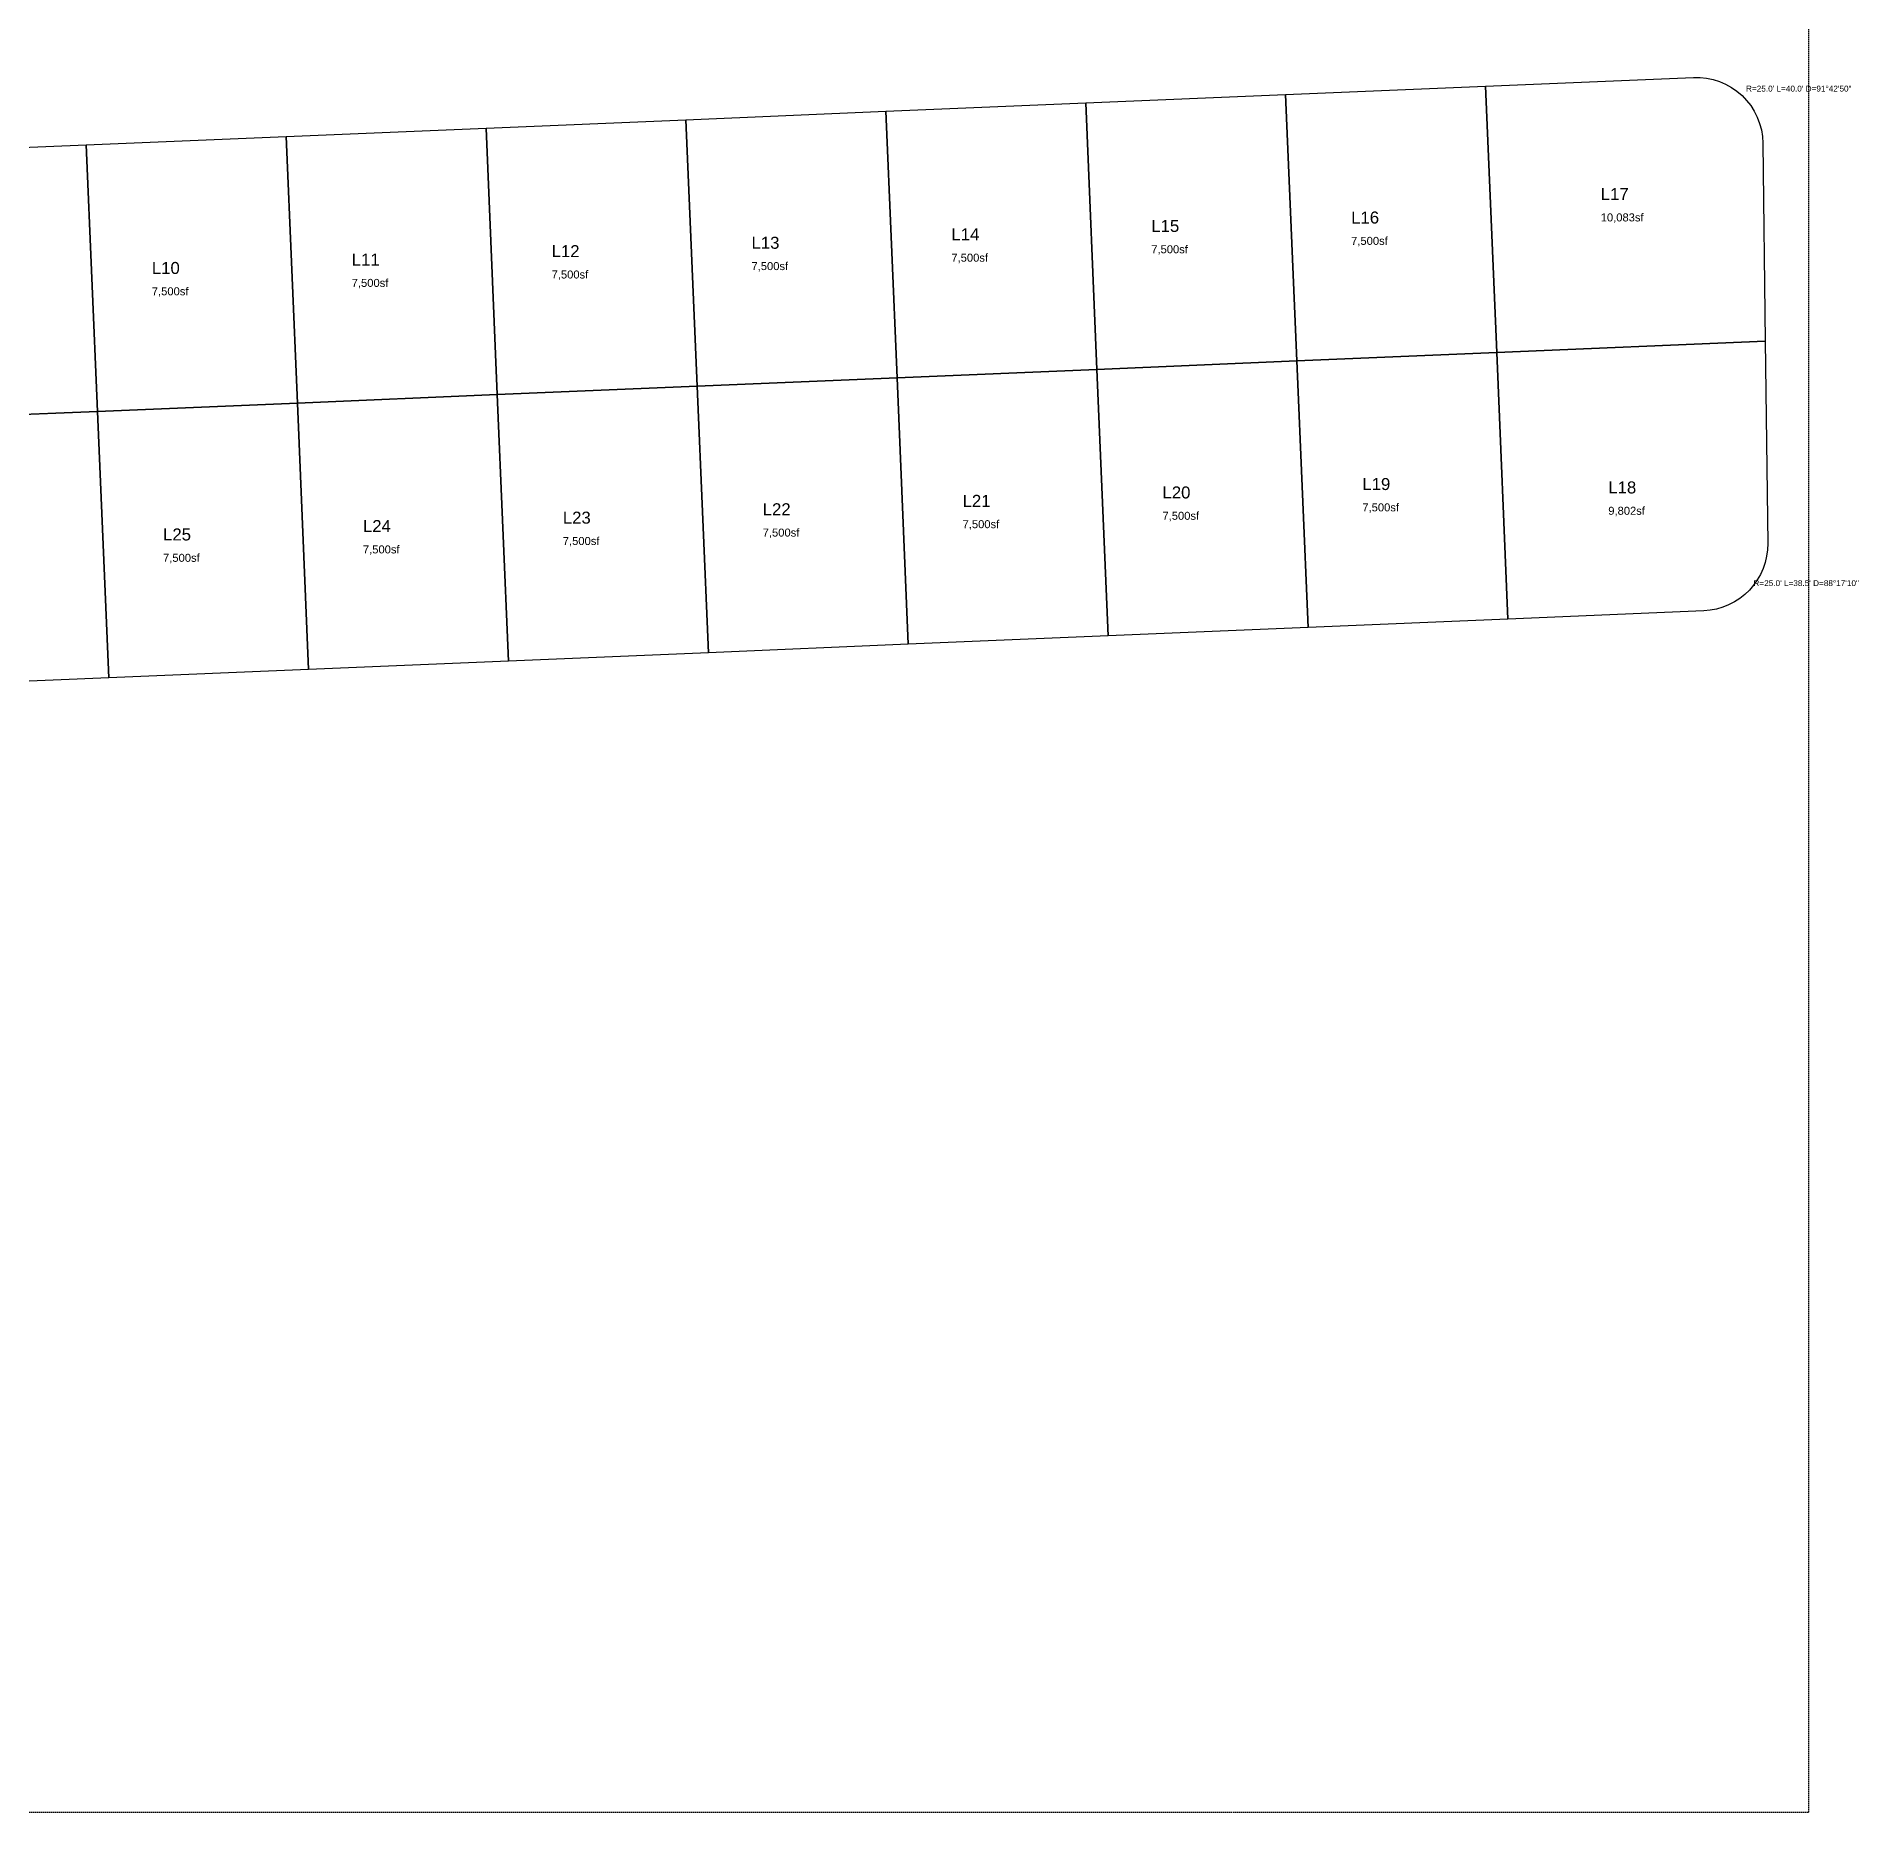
# Model space of a CAD drawing. Extents: x -838 to 3003, y -3950 to 135.
# Drawn here: x 670 to 1353, y -1296 to -630 of the extents above; entities that cross this region are included whole.
import ezdxf

# ---------------------------------------------------------------- set-up
doc = ezdxf.new("R2010")
doc.units = 0
doc.linetypes.add('DASHED', pattern=[0.75, 0.5, -0.25])
for name, color, linetype in [('BLOCK-BORDER', 8, 'DASHED'), ('LOT-BOUNDARY', 4, 'CONTINUOUS'), ('LOT-CURVE', 6, 'CONTINUOUS'), ('LOT-DIM', 7, 'CONTINUOUS'), ('LOT-TEXT', 2, 'CONTINUOUS')]:
    doc.layers.add(name, color=color, linetype=linetype)
doc.styles.get("Standard").update_dxf_attribs({"font": 'Arial'})

msp = doc.modelspace()

# ---------------------------------------------------------------- linework, layer by layer
at = {"layer": 'BLOCK-BORDER'}
for p, q in [((1334.3195, -599.5257), (1334.3195, -1296.1371)), ((1334.3195, -1296.1371), (-19.2021, -1296.1371))]:
    msp.add_line(p, q, dxfattribs=at)
at = {"layer": 'LOT-BOUNDARY'}
for p, q in [((1138.2879, -652.0373), (1213.2216, -648.8858)), ((1213.2216, -648.8858), (1291.1535, -645.6081)), ((1213.2216, -648.8858), (1217.4237, -748.7974)), ((1217.4237, -748.7974), (1213.2216, -648.8858)), ((988.4204, -658.3405), (1063.3541, -655.1889)), ((1063.3541, -655.1889), (1138.2879, -652.0373)), ((1063.3541, -655.1889), (1067.5562, -755.1006)), ((1067.5562, -755.1006), (1063.3541, -655.1889)), ((1138.2879, -652.0373), (1142.49, -751.949)), ((1142.49, -751.949), (1138.2879, -652.0373)), ((838.5529, -664.6436), (913.4866, -661.4921)), ((913.4866, -661.4921), (988.4204, -658.3405)), ((913.4866, -661.4921), (917.6887, -761.4037)), ((917.6887, -761.4037), (913.4866, -661.4921)), ((988.4204, -658.3405), (992.6225, -758.2522)), ((992.6225, -758.2522), (988.4204, -658.3405)), ((688.6854, -670.9468), (763.6191, -667.7952)), ((763.6191, -667.7952), (838.5529, -664.6436)), ((763.6191, -667.7952), (767.8212, -767.7069)), ((767.8212, -767.7069), (763.6191, -667.7952)), ((838.5529, -664.6436), (842.755, -764.5553)), ((842.755, -764.5553), (838.5529, -664.6436)), ((613.7516, -674.0984), (688.6854, -670.9468)), ((688.6854, -670.9468), (692.8875, -770.8585)), ((692.8875, -770.8585), (688.6854, -670.9468)), ((1317.2022, -670.283), (1318.1047, -744.563)), ((1217.4237, -748.7974), (1142.49, -751.949)), ((1142.49, -751.949), (1217.4237, -748.7974)), ((1318.1047, -744.563), (1217.4237, -748.7974)), ((1217.4237, -748.7974), (1318.1047, -744.563)), ((1221.6258, -848.7091), (1217.4237, -748.7974)), ((1217.4237, -748.7974), (1221.6258, -848.7091)), ((1318.1047, -744.563), (1319.0254, -820.339)), ((1067.5562, -755.1006), (992.6225, -758.2522)), ((992.6225, -758.2522), (1067.5562, -755.1006)), ((1142.49, -751.949), (1067.5562, -755.1006)), ((1067.5562, -755.1006), (1142.49, -751.949)), ((1071.7583, -855.0123), (1067.5562, -755.1006)), ((1067.5562, -755.1006), (1071.7583, -855.0123)), ((1146.6921, -851.8607), (1142.49, -751.949)), ((1142.49, -751.949), (1146.6921, -851.8607)), ((842.755, -764.5553), (767.8212, -767.7069)), ((767.8212, -767.7069), (842.755, -764.5553)), ((917.6887, -761.4037), (842.755, -764.5553)), ((842.755, -764.5553), (917.6887, -761.4037)), ((846.9571, -864.467), (842.755, -764.5553)), ((842.755, -764.5553), (846.9571, -864.467)), ((992.6225, -758.2522), (917.6887, -761.4037)), ((917.6887, -761.4037), (992.6225, -758.2522)), ((921.8908, -861.3154), (917.6887, -761.4037)), ((917.6887, -761.4037), (921.8908, -861.3154)), ((996.8246, -858.1638), (992.6225, -758.2522)), ((992.6225, -758.2522), (996.8246, -858.1638)), ((692.8875, -770.8585), (617.9537, -774.01)), ((617.9537, -774.01), (692.8875, -770.8585)), ((767.8212, -767.7069), (692.8875, -770.8585)), ((692.8875, -770.8585), (767.8212, -767.7069)), ((697.0895, -870.7701), (692.8875, -770.8585)), ((692.8875, -770.8585), (697.0895, -870.7701)), ((772.0233, -867.6186), (767.8212, -767.7069)), ((767.8212, -767.7069), (772.0233, -867.6186)), ((1295.0778, -845.6199), (1221.6258, -848.7091)), ((1146.6921, -851.8607), (1071.7583, -855.0123)), ((1221.6258, -848.7091), (1146.6921, -851.8607)), ((996.8246, -858.1638), (921.8908, -861.3154)), ((1071.7583, -855.0123), (996.8246, -858.1638)), ((846.9571, -864.467), (772.0233, -867.6186)), ((921.8908, -861.3154), (846.9571, -864.467)), ((697.0895, -870.7701), (622.1558, -873.9217)), ((772.0233, -867.6186), (697.0895, -870.7701))]:
    msp.add_line(p, q, dxfattribs=at)
at = {"layer": 'LOT-CURVE'}
for p, q in [((1291.1535, -645.6081), (1293.6535, -645.6281)), ((1293.6535, -645.6281), (1296.139, -645.8976)), ((1296.139, -645.8976), (1298.5851, -646.4141)), ((1298.5851, -646.4141), (1300.9674, -647.1723)), ((1300.9674, -647.1723), (1303.2621, -648.1646)), ((1303.2621, -648.1646), (1305.4462, -649.3812)), ((1305.4462, -649.3812), (1307.4979, -650.8098)), ((1307.4979, -650.8098), (1309.3966, -652.4362)), ((1309.3966, -652.4362), (1311.1234, -654.2441)), ((1311.1234, -654.2441), (1312.661, -656.2155)), ((1312.661, -656.2155), (1313.994, -658.3305)), ((1313.994, -658.3305), (1315.1091, -660.5681)), ((1315.1091, -660.5681), (1315.9951, -662.9059)), ((1315.9951, -662.9059), (1316.6432, -665.3205)), ((1316.6432, -665.3205), (1317.0469, -667.7878)), ((1317.0469, -667.7878), (1317.2022, -670.283)), ((1318.6211, -825.1297), (1318.0756, -827.4738)), ((1318.9387, -822.7441), (1318.6211, -825.1297)), ((1319.0254, -820.339), (1318.9387, -822.7441)), ((1316.3232, -831.9509), (1315.1324, -834.0424)), ((1317.3073, -829.7546), (1316.3232, -831.9509)), ((1318.0756, -827.4738), (1317.3073, -829.7546)), ((1310.4397, -839.5001), (1308.5504, -840.9909)), ((1312.177, -837.8345), (1310.4397, -839.5001)), ((1313.7461, -836.0097), (1312.177, -837.8345)), ((1315.1324, -834.0424), (1313.7461, -836.0097)), ((1297.4747, -845.4031), (1295.0778, -845.6199)), ((1299.8396, -844.9569), (1297.4747, -845.4031)), ((1302.1507, -844.2853), (1299.8396, -844.9569)), ((1304.3866, -843.3946), (1302.1507, -844.2853)), ((1306.5264, -842.2931), (1304.3866, -843.3946)), ((1308.5504, -840.9909), (1306.5264, -842.2931))]:
    msp.add_line(p, q, dxfattribs=at)

# ---------------------------------------------------------------- texts
at = {"layer": 'LOT-DIM'}
for s, p in [('R=25.0\' L=40.0\' D=91%%d42\'50"', (1310.8966, -650.9362)), ('R=25.0\' L=38.5\' D=88%%d17\'10"', (1313.677, -836.3345))]:
    msp.add_text(s, height=2.2, dxfattribs=at).set_placement(p)
at = {"layer": 'LOT-TEXT'}
for s, height, p in [('L17', 4.5, (1256.4212, -691.6275)), ('L16', 4.5, (1162.8558, -700.4174)), ('10,083sf', 3, (1256.4212, -699.6275)), ('L14', 4.5, (1012.9883, -706.7205)), ('L15', 4.5, (1087.9221, -703.569)), ('L12', 4.5, (863.1208, -713.0237)), ('L13', 4.5, (938.0545, -709.8721)), ('7,500sf', 3, (1087.9221, -711.569)), ('7,500sf', 3, (1162.8558, -708.4174)), ('L10', 4.5, (713.2533, -719.3268)), ('L11', 4.5, (788.187, -716.1753)), ('7,500sf', 3, (938.0545, -717.8721)), ('7,500sf', 3, (1012.9883, -714.7205)), ('7,500sf', 3, (788.187, -724.1753)), ('7,500sf', 3, (863.1208, -721.0237)), ('7,500sf', 3, (713.2533, -727.3268)), ('L20', 4.5, (1092.1242, -803.4806)), ('L19', 4.5, (1167.0579, -800.3291)), ('L18', 4.5, (1259.2515, -801.6057)), ('L22', 4.5, (942.2566, -809.7838)), ('L21', 4.5, (1017.1904, -806.6322)), ('7,500sf', 3, (1167.0579, -808.3291)), ('L24', 4.5, (792.3891, -816.0869)), ('L23', 4.5, (867.3229, -812.9354)), ('7,500sf', 3, (1017.1904, -814.6322)), ('7,500sf', 3, (1092.1242, -811.4806)), ('9,802sf', 3, (1259.2515, -809.6057)), ('L25', 4.5, (717.4554, -819.2385)), ('7,500sf', 3, (867.3229, -820.9354)), ('7,500sf', 3, (942.2566, -817.7838)), ('7,500sf', 3, (717.4554, -827.2385)), ('7,500sf', 3, (792.3891, -824.0869))]:
    msp.add_text(s, height=height, dxfattribs=at).set_placement(p)

doc.saveas('drawing.dxf')
